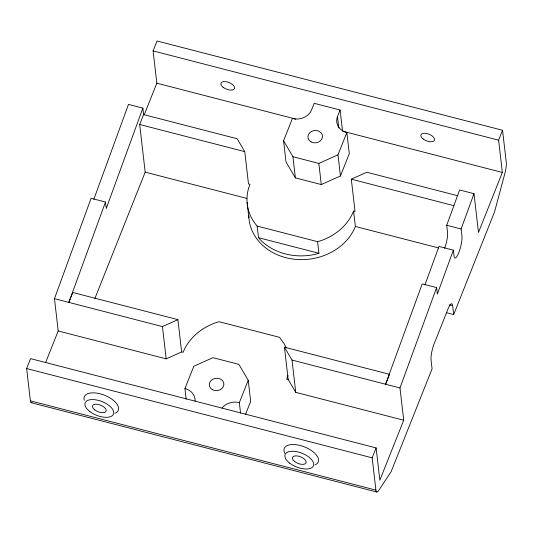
<?xml version="1.0" encoding="UTF-8"?>
<svg xmlns="http://www.w3.org/2000/svg" width="533" height="533" viewBox="0 0 533 533"><rect width="100%" height="100%" fill="white"/><g stroke="black" fill="none" stroke-linecap="round" stroke-linejoin="round"><path stroke-width="0.8" d="M287.973 375.385L286.734 379.076L288.173 379.449L295.742 392.341L403.721 420.237L379.849 480.2L376.118 447.92L30.594 358.636L26.65 368.55L30.388 400.829A12.199 2.698 -75.5 0 0 32.067 402.495M45.651 362.473L58.197 330.96L54.466 298.673L91.096 198.309L105.494 202.034L106.24 208.49L142.871 108.126L128.473 104.401L93.828 199.322M105.494 202.034L68.857 302.391L72.808 292.484L177.902 319.64L181.633 351.92L183.072 352.293C189.248 337.043 203.479 326.069 219.083 321.705L279.519 337.322L284.102 343.618L286.228 347.743M424.934 284.942L438.985 246.439L453.383 250.164L454.069 256.12A12.199 2.698 -75.5 0 0 458.766 252.669A12.199 2.698 -75.5 0 0 461.964 236.299L461.112 228.977L473.997 193.686L459.599 189.968L446.721 225.259L447.567 232.581A12.199 2.698 -75.5 0 1 444.622 248.285M403.721 420.237L399.983 387.957L436.614 287.593L422.223 283.876L385.586 384.233L389.23 375.085M453.383 250.164L437.366 294.049L436.614 287.593M144.276 114.702L156.829 83.181L153.091 50.902L157.035 40.988L502.559 130.272L506.29 162.552A12.199 2.698 -75.5 0 1 504.964 173.098L494.557 211.868L453.676 314.57L446.481 312.704M94.881 298.52L145.189 172.139L139.673 124.489L143.617 114.582L142.871 108.126M186.15 399.124L184.931 388.55L193.805 366.251L212.94 357.67L238.857 364.365L248.225 380.315L250.67 401.462L245.466 414.534M340.094 110.025L337.482 116.594A15.097 12.772 -6.6 0 0 346.856 132.537L349.302 153.684L340.42 175.983L321.286 184.565L295.375 177.869L286.001 161.925L283.556 140.779L292.43 118.479A15.097 12.772 -6.6 0 0 311.572 109.898L314.184 103.329L340.094 110.025L342.546 131.171L502.346 172.465L478.481 232.428L473.997 193.686M240.57 413.188L239.35 402.615L248.225 380.315M340.42 175.983L337.975 154.837L346.856 132.537M453.676 314.57L452.644 305.656A12.199 2.698 -75.5 0 0 447.953 309.113L434.242 343.552A12.199 2.698 -75.5 0 0 431.044 359.915L432.076 368.829L391.195 471.532L378.523 490.746A12.199 2.698 -75.5 0 1 375.905 490.113L372.167 457.827L376.118 447.92M502.346 172.465L498.608 140.179L502.559 130.272M283.556 140.779L292.93 156.722L318.841 163.424L337.975 154.837M143.617 114.582L237.198 138.76L244.767 151.652L248.505 183.932L249.944 184.305A54.886 46.444 -6.6 0 0 255.167 223.673L257.159 226.065L317.588 241.676L320.926 240.669A54.886 46.444 -6.6 0 0 353.599 211.088L355.038 211.461L351.307 179.175L366.771 172.246L457.947 195.804M54.466 298.673L162.438 326.576L177.902 319.64M58.197 330.96L166.176 358.856L181.633 351.92M317.588 241.676L318.934 253.302L317.148 253.841A54.886 46.444 -6.6 0 1 259.564 238.957L258.498 237.685L257.159 226.065M153.091 50.902L498.608 140.179M156.829 83.181L295.748 119.079M139.673 124.489L244.767 151.652M351.307 179.175L453.996 205.711M446.721 225.259L461.112 228.977M145.189 172.139L246.919 198.429M248.771 215.479A54.886 46.444 -6.6 0 0 294.922 259.291A54.886 46.444 -6.6 0 0 355.378 226.452L438.686 247.978M258.498 237.685L318.934 253.302M449.446 304.829L452.644 305.656M288.173 379.449L284.435 347.17L389.53 374.326M284.435 347.17L292.011 360.055L399.983 387.957M26.65 368.55L372.167 457.827M30.388 400.829L375.905 490.113M31.287 402.728L376.811 492.012M353.599 211.088L355.378 226.452M337.482 116.594L338.801 127.98M318.841 163.424L321.286 184.565M292.93 156.722L295.375 177.869M292.011 360.055L295.742 392.341M247.099 202.387L248.871 217.757M162.438 326.576L166.176 358.856M184.931 388.55A15.097 12.772 -6.6 0 1 195.078 401.202M221.961 408.145A15.097 12.772 -6.6 0 1 239.35 402.615M84.314 400.33A18.295 8.874 21.7 0 1 105.241 395.519A18.295 8.874 21.7 0 1 115.015 413.235M284.862 453.356A18.295 8.874 21.7 0 1 304.096 446.747A18.295 8.874 21.7 0 1 314.983 464.909M311.132 141.938A7.315 6.189 -6.6 0 0 322.492 136.841A7.315 6.189 -6.6 0 0 311.992 131.191A7.315 6.189 -6.6 0 0 311.132 141.938M212.5 389.716A7.315 6.189 -6.6 0 0 223.867 384.619A7.315 6.189 -6.6 0 0 213.367 378.963A7.315 6.189 -6.6 0 0 212.5 389.716M423.129 138.993A7.315 3.551 21.7 0 0 434.488 140.246A7.315 3.551 21.7 0 0 425.481 133.31A7.315 3.551 21.7 0 0 423.129 138.993M94.754 409.924A7.315 3.551 21.7 0 0 106.114 411.176A7.315 3.551 21.7 0 0 97.099 404.247A7.315 3.551 21.7 0 0 94.754 409.924M89.804 411.523A15.244 7.395 21.7 0 0 113.469 414.128A15.244 7.395 21.7 0 0 94.694 399.69A15.244 7.395 21.7 0 0 89.804 411.523M289.765 463.197A15.244 7.395 21.7 0 0 313.437 465.802A15.244 7.395 21.7 0 0 294.662 451.364A15.244 7.395 21.7 0 0 289.765 463.197M294.716 461.598A7.315 3.551 21.7 0 0 306.075 462.844A7.315 3.551 21.7 0 0 297.068 455.915A7.315 3.551 21.7 0 0 294.716 461.598M223.16 87.325A7.315 3.551 21.7 0 0 234.527 88.571A7.315 3.551 21.7 0 0 225.512 81.642A7.315 3.551 21.7 0 0 223.16 87.325"/></g></svg>
